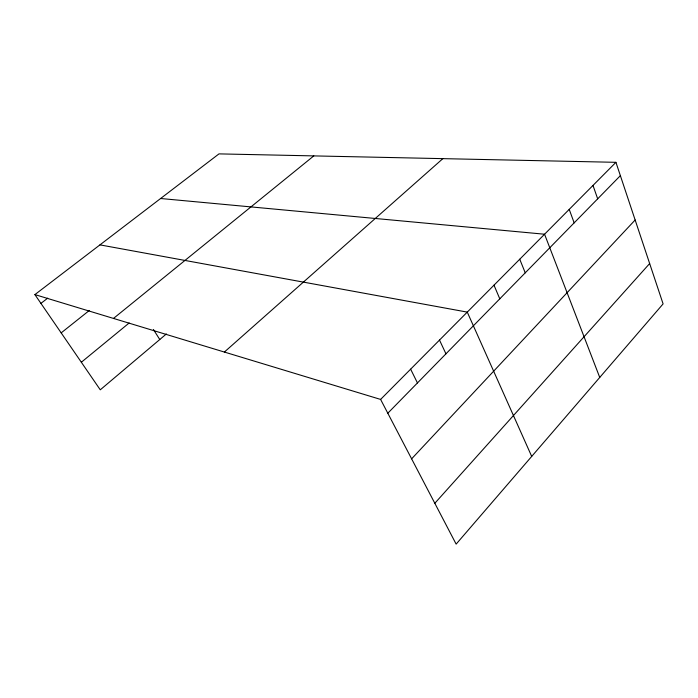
<?xml version="1.0" encoding="UTF-8"?>
<svg xmlns="http://www.w3.org/2000/svg" width="698" height="698" viewBox="0 0 698 698"><rect width="100%" height="100%" fill="white"/><g stroke="black" fill="none" stroke-linecap="round" stroke-linejoin="round"><path stroke-width="1.05" d="M434.819 503.275L649.655 263.547M411.619 458.839L635.145 219.992M387.809 413.216L620.374 175.652M380.602 399.422L615.933 162.32L663.1 303.9L456.143 544.117L380.602 399.422L34.9 294.6L218.989 153.883L615.933 162.32M224.381 352.054L442.864 158.638M166.368 333.949L100.268 389.816L34.9 294.6M81.343 362.245L129.165 322.973M113.495 318.428L313.803 155.898M61.18 332.876L89.292 310.488M40.929 303.386L47.708 298.159M160.619 198.502L544.562 234.223L599.739 377.444M99.954 244.876L467.267 312.111L531.702 456.413M153.412 329.465L159.772 339.525M410.633 369.172L417.448 382.932M439.504 340.083L445.952 353.816M493.992 285.177L499.785 298.823M519.74 259.237L525.236 272.822M569.219 209.383L574.157 222.854M592.995 185.432L597.68 198.834"/></g></svg>
